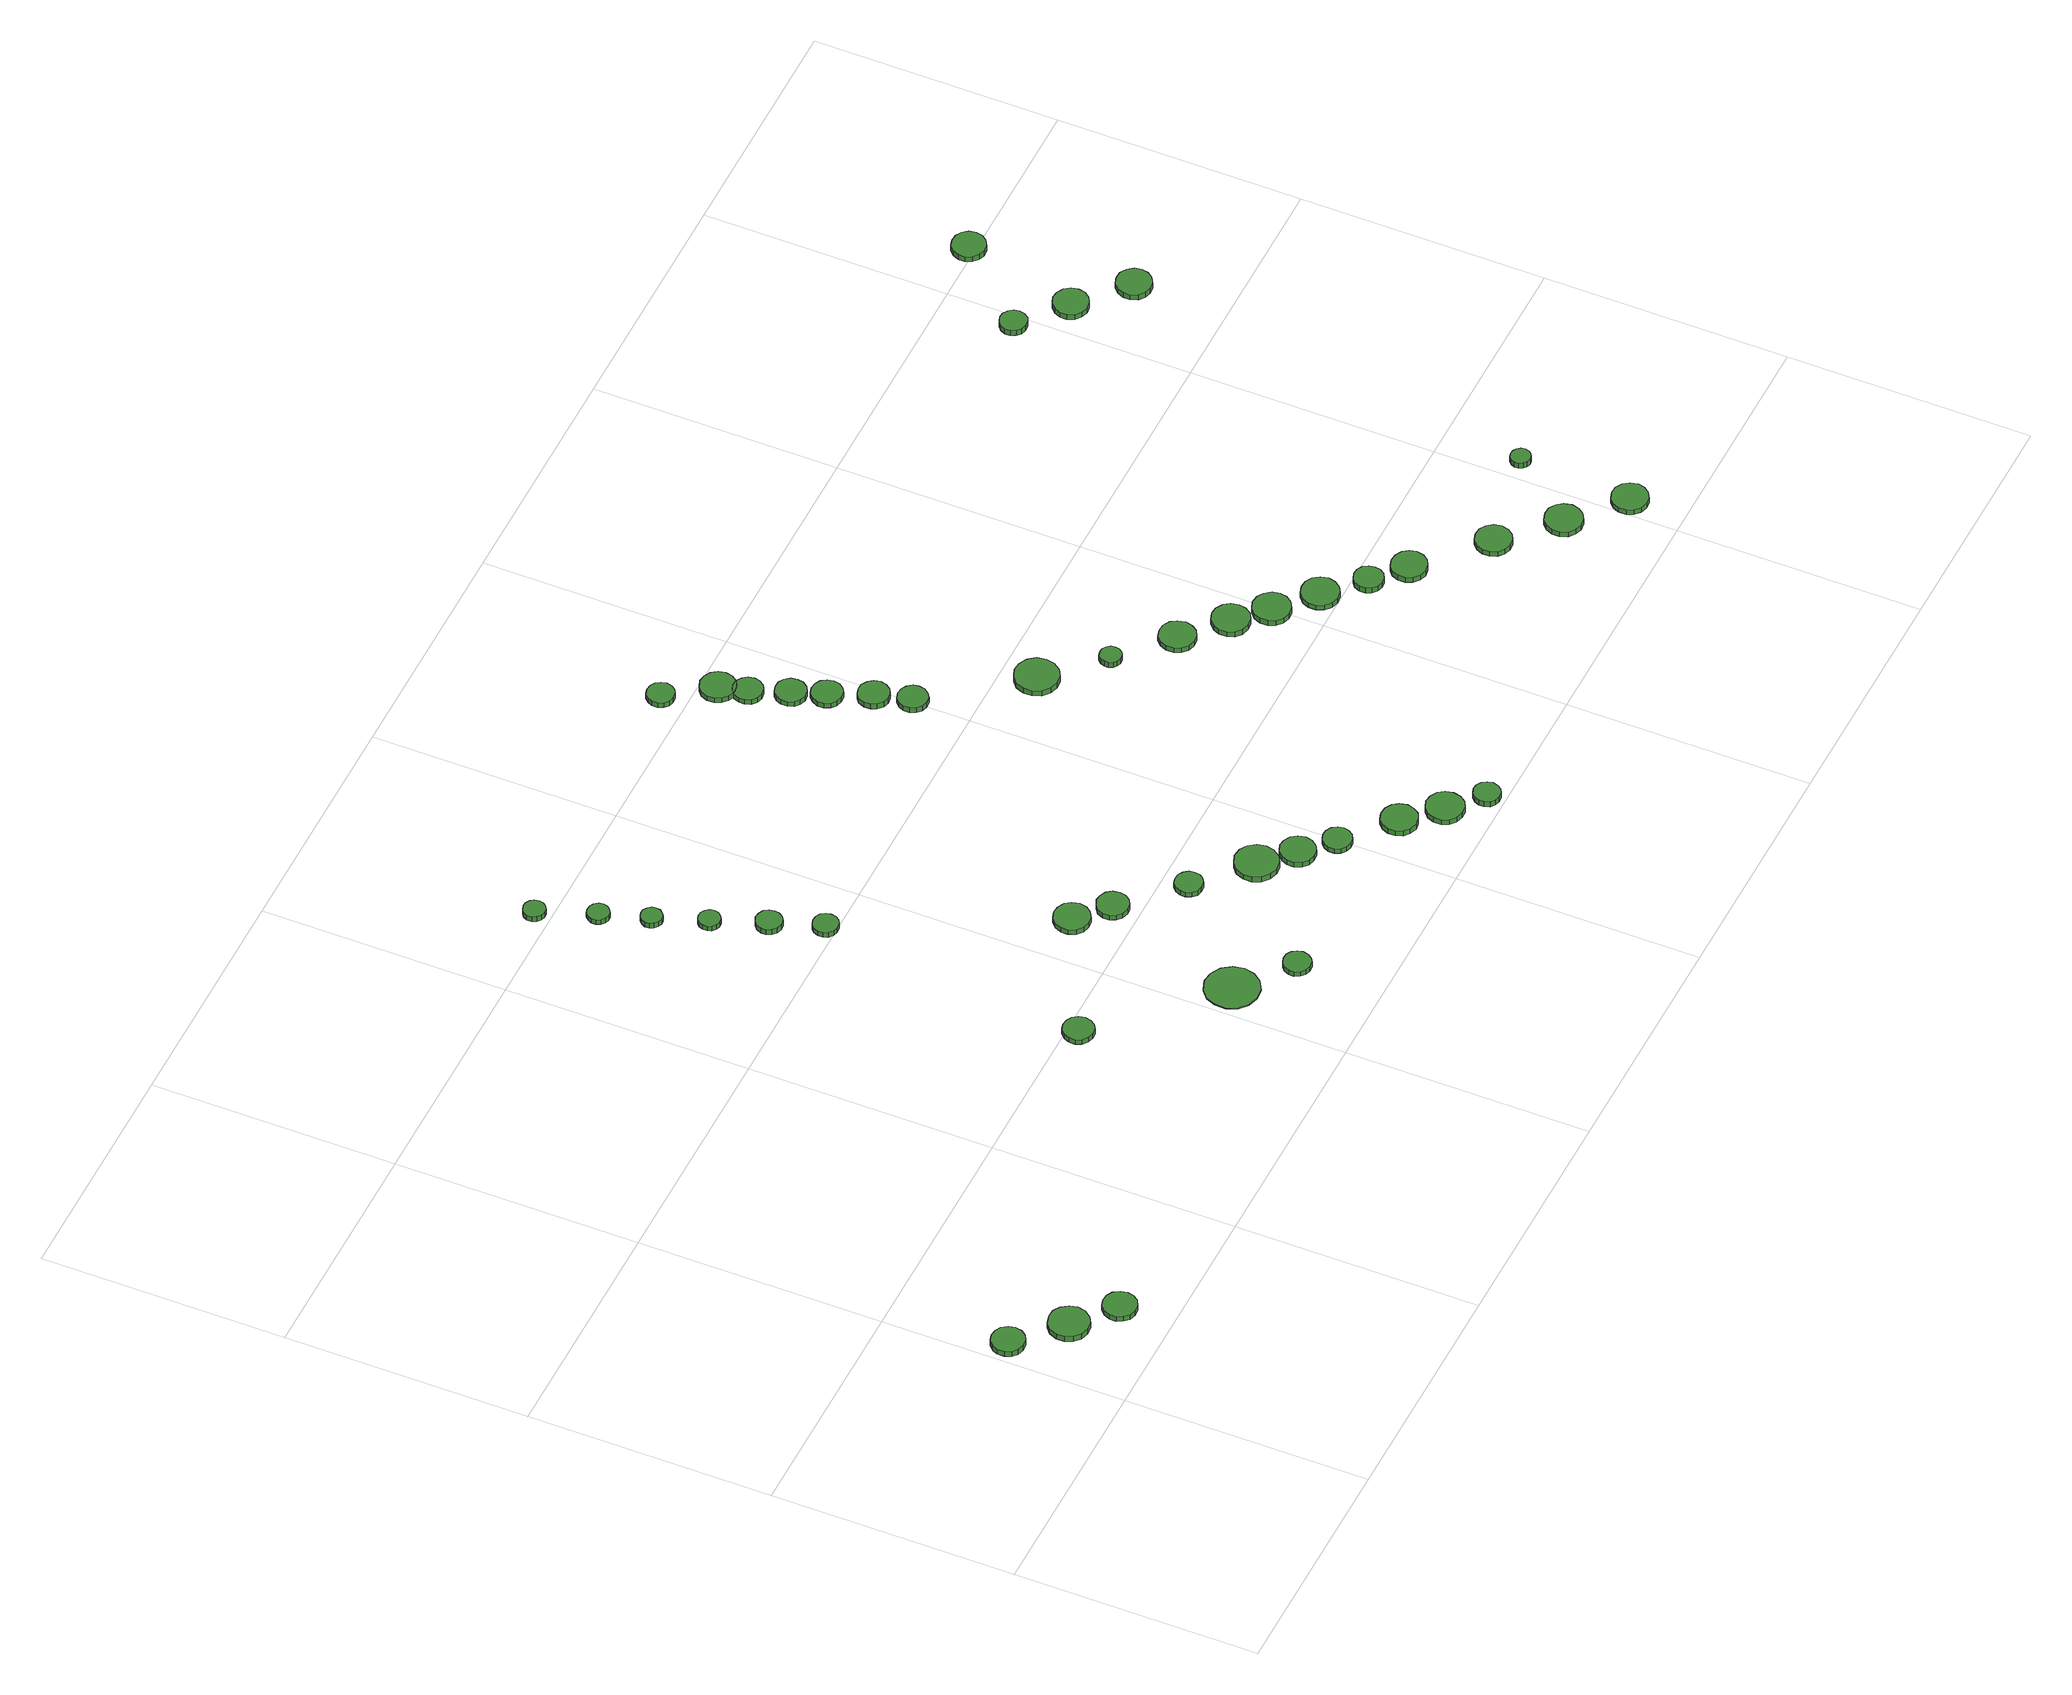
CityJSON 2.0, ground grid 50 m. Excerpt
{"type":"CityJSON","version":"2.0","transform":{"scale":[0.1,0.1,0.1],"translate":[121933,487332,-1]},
"CityObjects":{
"tree1":{"type":"SolitaryVegetationObject","attributes":{"function":"something"},"geometry":[{"type":"MultiSurface","lod":"1","boundaries":[[[0,1,2,3,4,5,6,7,8,9,10,11,12,13,14]],[[15,16,17,18,19,20,21,22,23,24,25,26,27,28,29]],[[0,29,28,1]],[[1,28,27,2]],[[2,27,26,3]],[[3,26,25,4]],[[4,25,24,5]],[[5,24,23,6]],[[6,23,22,7]],[[7,22,21,8]],[[8,21,20,9]],[[9,20,19,10]],[[10,19,18,11]],[[11,18,17,12]],[[12,17,16,13]],[[13,16,15,14]],[[14,15,29,0]]]}]},
"tree2":{"type":"SolitaryVegetationObject","attributes":{"function":"something"},"geometry":[{"type":"MultiSurface","lod":"1","boundaries":[[[30,31,32,33,34,35,36,37,38,39,40,41,42,43,44]],[[45,46,47,48,49,50,51,52,53,54,55,56,57,58,59]],[[30,59,58,31]],[[31,58,57,32]],[[32,57,56,33]],[[33,56,55,34]],[[34,55,54,35]],[[35,54,53,36]],[[36,53,52,37]],[[37,52,51,38]],[[38,51,50,39]],[[39,50,49,40]],[[40,49,48,41]],[[41,48,47,42]],[[42,47,46,43]],[[43,46,45,44]],[[44,45,59,30]]]}]},
"tree3":{"type":"SolitaryVegetationObject","attributes":{"function":"something"},"geometry":[{"type":"MultiSurface","lod":"1","boundaries":[[[60,61,62,63,64,65,66,67,68,69,70,71,72,73,74]],[[75,76,77,78,79,80,81,82,83,84,85,86,87,88,89]],[[60,89,88,61]],[[61,88,87,62]],[[62,87,86,63]],[[63,86,85,64]],[[64,85,84,65]],[[65,84,83,66]],[[66,83,82,67]],[[67,82,81,68]],[[68,81,80,69]],[[69,80,79,70]],[[70,79,78,71]],[[71,78,77,72]],[[72,77,76,73]],[[73,76,75,74]],[[74,75,89,60]]]}]},
"tree4":{"type":"SolitaryVegetationObject","attributes":{"function":"something"},"geometry":[{"type":"MultiSurface","lod":"1","boundaries":[[[90,91,92,93,94,95,96,97,98,99,100,101,102,103,104]],[[105,106,107,108,109,110,111,112,113,114,115,116,117,118,119]],[[90,119,118,91]],[[91,118,117,92]],[[92,117,116,93]],[[93,116,115,94]],[[94,115,114,95]],[[95,114,113,96]],[[96,113,112,97]],[[97,112,111,98]],[[98,111,110,99]],[[99,110,109,100]],[[100,109,108,101]],[[101,108,107,102]],[[102,107,106,103]],[[103,106,105,104]],[[104,105,119,90]]]}]},
"tree5":{"type":"SolitaryVegetationObject","attributes":{"function":"something"},"geometry":[{"type":"MultiSurface","lod":"1","boundaries":[[[120,121,122,123,124,125,126,127,128,129,130,131,132,133,134]],[[135,136,137,138,139,140,141,142,143,144,145,146,147,148,149]],[[120,149,148,121]],[[121,148,147,122]],[[122,147,146,123]],[[123,146,145,124]],[[124,145,144,125]],[[125,144,143,126]],[[126,143,142,127]],[[127,142,141,128]],[[128,141,140,129]],[[129,140,139,130]],[[130,139,138,131]],[[131,138,137,132]],[[132,137,136,133]],[[133,136,135,134]],[[134,135,149,120]]]}]},
"tree6":{"type":"SolitaryVegetationObject","attributes":{"function":"something"},"geometry":[{"type":"MultiSurface","lod":"1","boundaries":[[[150,151,152,153,154,155,156,157,158,159,160,161,162,163,164]],[[165,166,167,168,169,170,171,172,173,174,175,176,177,178,179]],[[150,179,178,151]],[[151,178,177,152]],[[152,177,176,153]],[[153,176,175,154]],[[154,175,174,155]],[[155,174,173,156]],[[156,173,172,157]],[[157,172,171,158]],[[158,171,170,159]],[[159,170,169,160]],[[160,169,168,161]],[[161,168,167,162]],[[162,167,166,163]],[[163,166,165,164]],[[164,165,179,150]]]}]},
"tree7":{"type":"SolitaryVegetationObject","attributes":{"function":"something"},"geometry":[{"type":"MultiSurface","lod":"1","boundaries":[[[180,181,182,183,184,185,186,187,188,189,190,191,192,193,194]],[[195,196,197,198,199,200,201,202,203,204,205,206,207,208,209]],[[180,209,208,181]],[[181,208,207,182]],[[182,207,206,183]],[[183,206,205,184]],[[184,205,204,185]],[[185,204,203,186]],[[186,203,202,187]],[[187,202,201,188]],[[188,201,200,189]],[[189,200,199,190]],[[190,199,198,191]],[[191,198,197,192]],[[192,197,196,193]],[[193,196,195,194]],[[194,195,209,180]]]}]},
"tree8":{"type":"SolitaryVegetationObject","attributes":{"function":"something"},"geometry":[{"type":"MultiSurface","lod":"1","boundaries":[[[210,211,212,213,214,215,216,217,218,219,220,221,222,223,224]],[[225,226,227,228,229,230,231,232,233,234,235,236,237,238,239]],[[210,239,238,211]],[[211,238,237,212]],[[212,237,236,213]],[[213,236,235,214]],[[214,235,234,215]],[[215,234,233,216]],[[216,233,232,217]],[[217,232,231,218]],[[218,231,230,219]],[[219,230,229,220]],[[220,229,228,221]],[[221,228,227,222]],[[222,227,226,223]],[[223,226,225,224]],[[224,225,239,210]]]}]},
"tree9":{"type":"SolitaryVegetationObject","attributes":{"function":"something"},"geometry":[{"type":"MultiSurface","lod":"1","boundaries":[[[240,241,242,243,244,245,246,247,248,249,250,251,252,253,254]],[[255,256,257,258,259,260,261,262,263,264,265,266,267,268,269]],[[240,269,268,241]],[[241,268,267,242]],[[242,267,266,243]],[[243,266,265,244]],[[244,265,264,245]],[[245,264,263,246]],[[246,263,262,247]],[[247,262,261,248]],[[248,261,260,249]],[[249,260,259,250]],[[250,259,258,251]],[[251,258,257,252]],[[252,257,256,253]],[[253,256,255,254]],[[254,255,269,240]]]}]},
"tree10":{"type":"SolitaryVegetationObject","attributes":{"function":"something"},"geometry":[{"type":"MultiSurface","lod":"1","boundaries":[[[270,271,272,273,274,275,276,277,278,279,280,281,282,283,284]],[[285,286,287,288,289,290,291,292,293,294,295,296,297,298,299]],[[270,299,298,271]],[[271,298,297,272]],[[272,297,296,273]],[[273,296,295,274]],[[274,295,294,275]],[[275,294,293,276]],[[276,293,292,277]],[[277,292,291,278]],[[278,291,290,279]],[[279,290,289,280]],[[280,289,288,281]],[[281,288,287,282]],[[282,287,286,283]],[[283,286,285,284]],[[284,285,299,270]]]}]},
"tree11":{"type":"SolitaryVegetationObject","attributes":{"function":"something"},"geometry":[{"type":"MultiSurface","lod":"1","boundaries":[[[300,301,302,303,304,305,306,307,308,309,310,311,312,313,314]],[[315,316,317,318,319,320,321,322,323,324,325,326,327,328,329]],[[300,329,328,301]],[[301,328,327,302]],[[302,327,326,303]],[[303,326,325,304]],[[304,325,324,305]],[[305,324,323,306]],[[306,323,322,307]],[[307,322,321,308]],[[308,321,320,309]],[[309,320,319,310]],[[310,319,318,311]],[[311,318,317,312]],[[312,317,316,313]],[[313,316,315,314]],[[314,315,329,300]]]}]},
"tree12":{"type":"SolitaryVegetationObject","attributes":{"function":"something"},"geometry":[{"type":"MultiSurface","lod":"1","boundaries":[[[330,331,332,333,334,335,336,337,338,339,340,341,342,343,344]],[[345,346,347,348,349,350,351,352,353,354,355,356,357,358,359]],[[330,359,358,331]],[[331,358,357,332]],[[332,357,356,333]],[[333,356,355,334]],[[334,355,354,335]],[[335,354,353,336]],[[336,353,352,337]],[[337,352,351,338]],[[338,351,350,339]],[[339,350,349,340]],[[340,349,348,341]],[[341,348,347,342]],[[342,347,346,343]],[[343,346,345,344]],[[344,345,359,330]]]}]},
"tree13":{"type":"SolitaryVegetationObject","attributes":{"function":"something"},"geometry":[{"type":"MultiSurface","lod":"1","boundaries":[[[360,361,362,363,364,365,366,367,368,369,370,371,372,373,374]],[[375,376,377,378,379,380,381,382,383,384,385,386,387,388,389]],[[360,389,388,361]],[[361,388,387,362]],[[362,387,386,363]],[[363,386,385,364]],[[364,385,384,365]],[[365,384,383,366]],[[366,383,382,367]],[[367,382,381,368]],[[368,381,380,369]],[[369,380,379,370]],[[370,379,378,371]],[[371,378,377,372]],[[372,377,376,373]],[[373,376,375,374]],[[374,375,389,360]]]}]},
"tree14":{"type":"SolitaryVegetationObject","attributes":{"function":"something"},"geometry":[{"type":"MultiSurface","lod":"1","boundaries":[[[390,391,392,393,394,395,396,397,398,399,400,401,402,403,404]],[[405,406,407,408,409,410,411,412,413,414,415,416,417,418,419]],[[390,419,418,391]],[[391,418,417,392]],[[392,417,416,393]],[[393,416,415,394]],[[394,415,414,395]],[[395,414,413,396]],[[396,413,412,397]],[[397,412,411,398]],[[398,411,410,399]],[[399,410,409,400]],[[400,409,408,401]],[[401,408,407,402]],[[402,407,406,403]],[[403,406,405,404]],[[404,405,419,390]]]}]},
"tree15":{"type":"SolitaryVegetationObject","attributes":{"function":"something"},"geometry":[{"type":"MultiSurface","lod":"1","boundaries":[[[420,421,422,423,424,425,426,427,428,429,430,431,432,433,434]],[[435,436,437,438,439,440,441,442,443,444,445,446,447,448,449]],[[420,449,448,421]],[[421,448,447,422]],[[422,447,446,423]],[[423,446,445,424]],[[424,445,444,425]],[[425,444,443,426]],[[426,443,442,427]],[[427,442,441,428]],[[428,441,440,429]],[[429,440,439,430]],[[430,439,438,431]],[[431,438,437,432]],[[432,437,436,433]],[[433,436,435,434]],[[434,435,449,420]]]}]},
"tree16":{"type":"SolitaryVegetationObject","attributes":{"function":"something"},"geometry":[{"type":"MultiSurface","lod":"1","boundaries":[[[450,451,452,453,454,455,456,457,458,459,460,461,462,463,464]],[[465,466,467,468,469,470,471,472,473,474,475,476,477,478,479]],[[450,479,478,451]],[[451,478,477,452]],[[452,477,476,453]],[[453,476,475,454]],[[454,475,474,455]],[[455,474,473,456]],[[456,473,472,457]],[[457,472,471,458]],[[458,471,470,459]],[[459,470,469,460]],[[460,469,468,461]],[[461,468,467,462]],[[462,467,466,463]],[[463,466,465,464]],[[464,465,479,450]]]}]},
"tree17":{"type":"SolitaryVegetationObject","attributes":{"function":"something"},"geometry":[{"type":"MultiSurface","lod":"1","boundaries":[[[480,481,482,483,484,485,486,487,488,489,490,491,492,493,494]],[[495,496,497,498,499,500,501,502,503,504,505,506,507,508,509]],[[480,509,508,481]],[[481,508,507,482]],[[482,507,506,483]],[[483,506,505,484]],[[484,505,504,485]],[[485,504,503,486]],[[486,503,502,487]],[[487,502,501,488]],[[488,501,500,489]],[[489,500,499,490]],[[490,499,498,491]],[[491,498,497,492]],[[492,497,496,493]],[[493,496,495,494]],[[494,495,509,480]]]}]},
"tree18":{"type":"SolitaryVegetationObject","attributes":{"function":"something"},"geometry":[{"type":"MultiSurface","lod":"1","boundaries":[[[510,511,512,513,514,515,516,517,518,519,520,521,522,523,524]],[[525,526,527,528,529,530,531,532,533,534,535,536,537,538,539]],[[510,539,538,511]],[[511,538,537,512]],[[512,537,536,513]],[[513,536,535,514]],[[514,535,534,515]],[[515,534,533,516]],[[516,533,532,517]],[[517,532,531,518]],[[518,531,530,519]],[[519,530,529,520]],[[520,529,528,521]],[[521,528,527,522]],[[522,527,526,523]],[[523,526,525,524]],[[524,525,539,510]]]}]},
"tree19":{"type":"SolitaryVegetationObject","attributes":{"function":"something"},"geometry":[{"type":"MultiSurface","lod":"1","boundaries":[[[540,541,542,543,544,545,546,547,548,549,550,551,552,553,554]],[[555,556,557,558,559,560,561,562,563,564,565,566,567,568,569]],[[540,569,568,541]],[[541,568,567,542]],[[542,567,566,543]],[[543,566,565,544]],[[544,565,564,545]],[[545,564,563,546]],[[546,563,562,547]],[[547,562,561,548]],[[548,561,560,549]],[[549,560,559,550]],[[550,559,558,551]],[[551,558,557,552]],[[552,557,556,553]],[[553,556,555,554]],[[554,555,569,540]]]}]},
"tree20":{"type":"SolitaryVegetationObject","attributes":{"function":"something"},"geometry":[{"type":"MultiSurface","lod":"1","boundaries":[[[570,571,572,573,574,575,576,577,578,579,580,581,582,583,584]],[[585,586,587,588,589,590,591,592,593,594,595,596,597,598,599]],[[570,599,598,571]],[[571,598,597,572]],[[572,597,596,573]],[[573,596,595,574]],[[574,595,594,575]],[[575,594,593,576]],[[576,593,592,577]],[[577,592,591,578]],[[578,591,590,579]],[[579,590,589,580]],[[580,589,588,581]],[[581,588,587,582]],[[582,587,586,583]],[[583,586,585,584]],[[584,585,599,570]]]}]},
"tree21":{"type":"SolitaryVegetationObject","attributes":{"function":"something"},"geometry":[{"type":"MultiSurface","lod":"1","boundaries":[[[600,601,602,603,604,605,606,607,608,609,610,611,612,613,614]],[[615,616,617,618,619,620,621,622,623,624,625,626,627,628,629]],[[600,629,628,601]],[[601,628,627,602]],[[602,627,626,603]],[[603,626,625,604]],[[604,625,624,605]],[[605,624,623,606]],[[606,623,622,607]],[[607,622,621,608]],[[608,621,620,609]],[[609,620,619,610]],[[610,619,618,611]],[[611,618,617,612]],[[612,617,616,613]],[[613,616,615,614]],[[614,615,629,600]]]}]},
"tree22":{"type":"SolitaryVegetationObject","attributes":{"function":"something"},"geometry":[{"type":"MultiSurface","lod":"1","boundaries":[[[630,631,632,633,634,635,636,637,638,639,640,641,642,643,644]],[[645,646,647,648,649,650,651,652,653,654,655,656,657,658,659]],[[630,659,658,631]],[[631,658,657,632]],[[632,657,656,633]],[[633,656,655,634]],[[634,655,654,635]],[[635,654,653,636]],[[636,653,652,637]],[[637,652,651,638]],[[638,651,650,639]],[[639,650,649,640]],[[640,649,648,641]],[[641,648,647,642]],[[642,647,646,643]],[[643,646,645,644]],[[644,645,659,630]]]}]},
"tree23":{"type":"SolitaryVegetationObject","attributes":{"function":"something"},"geometry":[{"type":"MultiSurface","lod":"1","boundaries":[[[660,661,662,663,664,665,666,667,668,669,670,671,672,673,674]],[[675,676,677,678,679,680,681,682,683,684,685,686,687,688,689]],[[660,689,688,661]],[[661,688,687,662]],[[662,687,686,663]],[[663,686,685,664]],[[664,685,684,665]],[[665,684,683,666]],[[666,683,682,667]],[[667,682,681,668]],[[668,681,680,669]],[[669,680,679,670]],[[670,679,678,671]],[[671,678,677,672]],[[672,677,676,673]],[[673,676,675,674]],[[674,675,689,660]]]}]},
"tree24":{"type":"SolitaryVegetationObject","attributes":{"function":"something"},"geometry":[{"type":"MultiSurface","lod":"1","boundaries":[[[690,691,692,693,694,695,696,697,698,699,700,701,702,703,704]],[[705,706,707,708,709,710,711,712,713,714,715,716,717,718,719]],[[690,719,718,691]],[[691,718,717,692]],[[692,717,716,693]],[[693,716,715,694]],[[694,715,714,695]],[[695,714,713,696]],[[696,713,712,697]],[[697,712,711,698]],[[698,711,710,699]],[[699,710,709,700]],[[700,709,708,701]],[[701,708,707,702]],[[702,707,706,703]],[[703,706,705,704]],[[704,705,719,690]]]}]},
"tree25":{"type":"SolitaryVegetationObject","attributes":{"function":"something"},"geometry":[{"type":"MultiSurface","lod":"1","boundaries":[[[720,721,722,723,724,725,726,727,728,729,730,731,732,733,734]],[[735,736,737,738,739,740,741,742,743,744,745,746,747,748,749]],[[720,749,748,721]],[[721,748,747,722]],[[722,747,746,723]],[[723,746,745,724]],[[724,745,744,725]],[[725,744,743,726]],[[726,743,742,727]],[[727,742,741,728]],[[728,741,740,729]],[[729,740,739,730]],[[730,739,738,731]],[[731,738,737,732]],[[732,737,736,733]],[[733,736,735,734]],[[734,735,749,720]]]}]},
"tree26":{"type":"SolitaryVegetationObject","attributes":{"function":"something"},"geometry":[{"type":"MultiSurface","lod":"1","boundaries":[[[750,751,752,753,754,755,756,757,758,759,760,761,762,763,764]],[[765,766,767,768,769,770,771,772,773,774,775,776,777,778,779]],[[750,779,778,751]],[[751,778,777,752]],[[752,777,776,753]],[[753,776,775,754]],[[754,775,774,755]],[[755,774,773,756]],[[756,773,772,757]],[[757,772,771,758]],[[758,771,770,759]],[[759,770,769,760]],[[760,769,768,761]],[[761,768,767,762]],[[762,767,766,763]],[[763,766,765,764]],[[764,765,779,750]]]}]},
"tree27":{"type":"SolitaryVegetationObject","attributes":{"function":"something"},"geometry":[{"type":"MultiSurface","lod":"1","boundaries":[[[780,781,782,783,784,785,786,787,788,789,790,791,792,793,794]],[[795,796,797,798,799,800,801,802,803,804,805,806,807,808,809]],[[780,809,808,781]],[[781,808,807,782]],[[782,807,806,783]],[[783,806,805,784]],[[784,805,804,785]],[[785,804,803,786]],[[786,803,802,787]],[[787,802,801,788]],[[788,801,800,789]],[[789,800,799,790]],[[790,799,798,791]],[[791,798,797,792]],[[792,797,796,793]],[[793,796,795,794]],[[794,795,809,780]]]}]},
"tree28":{"type":"SolitaryVegetationObject","attributes":{"function":"something"},"geometry":[{"type":"MultiSurface","lod":"1","boundaries":[[[810,811,812,813,814,815,816,817,818,819,820,821,822,823,824]],[[825,826,827,828,829,830,831,832,833,834,835,836,837,838,839]],[[810,839,838,811]],[[811,838,837,812]],[[812,837,836,813]],[[813,836,835,814]],[[814,835,834,815]],[[815,834,833,816]],[[816,833,832,817]],[[817,832,831,818]],[[818,831,830,819]],[[819,830,829,820]],[[820,829,828,821]],[[821,828,827,822]],[[822,827,826,823]],[[823,826,825,824]],[[824,825,839,810]]]}]},
"tree29":{"type":"SolitaryVegetationObject","attributes":{"function":"something"},"geometry":[{"type":"MultiSurface","lod":"1","boundaries":[[[840,841,842,843,844,845,846,847,848,849,850,851,852,853,854]],[[855,856,857,858,859,860,861,862,863,864,865,866,867,868,869]],[[840,869,868,841]],[[841,868,867,842]],[[842,867,866,843]],[[843,866,865,844]],[[844,865,864,845]],[[845,864,863,846]],[[846,863,862,847]],[[847,862,861,848]],[[848,861,860,849]],[[849,860,859,850]],[[850,859,858,851]],[[851,858,857,852]],[[852,857,856,853]],[[853,856,855,854]],[[854,855,869,840]]]}]},
"tree30":{"type":"SolitaryVegetationObject","attributes":{"function":"something"},"geometry":[{"type":"MultiSurface","lod":"1","boundaries":[[[870,871,872,873,874,875,876,877,878,879,880,881,882,883,884]],[[885,886,887,888,889,890,891,892,893,894,895,896,897,898,899]],[[870,899,898,871]],[[871,898,897,872]],[[872,897,896,873]],[[873,896,895,874]],[[874,895,894,875]],[[875,894,893,876]],[[876,893,892,877]],[[877,892,891,878]],[[878,891,890,879]],[[879,890,889,880]],[[880,889,888,881]],[[881,888,887,882]],[[882,887,886,883]],[[883,886,885,884]],[[884,885,899,870]]]}]},
"tree31":{"type":"SolitaryVegetationObject","attributes":{"function":"something"},"geometry":[{"type":"MultiSurface","lod":"1","boundaries":[[[900,901,902,903,904,905,906,907,908,909,910,911,912,913,914]],[[915,916,917,918,919,920,921,922,923,924,925,926,927,928,929]],[[900,929,928,901]],[[901,928,927,902]],[[902,927,926,903]],[[903,926,925,904]],[[904,925,924,905]],[[905,924,923,906]],[[906,923,922,907]],[[907,922,921,908]],[[908,921,920,909]],[[909,920,919,910]],[[910,919,918,911]],[[911,918,917,912]],[[912,917,916,913]],[[913,916,915,914]],[[914,915,929,900]]]}]},
"tree32":{"type":"SolitaryVegetationObject","attributes":{"function":"something"},"geometry":[{"type":"MultiSurface","lod":"1","boundaries":[[[930,931,932,933,934,935,936,937,938,939,940,941,942,943,944]],[[945,946,947,948,949,950,951,952,953,954,955,956,957,958,959]],[[930,959,958,931]],[[931,958,957,932]],[[932,957,956,933]],[[933,956,955,934]],[[934,955,954,935]],[[935,954,953,936]],[[936,953,952,937]],[[937,952,951,938]],[[938,951,950,939]],[[939,950,949,940]],[[940,949,948,941]],[[941,948,947,942]],[[942,947,946,943]],[[943,946,945,944]],[[944,945,959,930]]]}]},
"tree33":{"type":"SolitaryVegetationObject","attributes":{"function":"something"},"geometry":[{"type":"MultiSurface","lod":"1","boundaries":[[[960,961,962,963,964,965,966,967,968,969,970,971,972,973,974]],[[975,976,977,978,979,980,981,982,983,984,985,986,987,988,989]],[[960,989,988,961]],[[961,988,987,962]],[[962,987,986,963]],[[963,986,985,964]],[[964,985,984,965]],[[965,984,983,966]],[[966,983,982,967]],[[967,982,981,968]],[[968,981,980,969]],[[969,980,979,970]],[[970,979,978,971]],[[971,978,977,972]],[[972,977,976,973]],[[973,976,975,974]],[[974,975,989,960]]]}]},
"tree34":{"type":"SolitaryVegetationObject","attributes":{"function":"something"},"geometry":[{"type":"MultiSurface","lod":"1","boundaries":[[[990,991,992,993,994,995,996,997,998,999,1000,1001,1002,1003,1004]],[[1005,1006,1007,1008,1009,1010,1011,1012,1013,1014,1015,1016,1017,1018,1019]],[[990,1019,1018,991]],[[991,1018,1017,992]],[[992,1017,1016,993]],[[993,1016,1015,994]],[[994,1015,1014,995]],[[995,1014,1013,996]],[[996,1013,1012,997]],[[997,1012,1011,998]],[[998,1011,1010,999]],[[999,1010,1009,1000]],[[1000,1009,1008,1001]],[[1001,1008,1007,1002]],[[1002,1007,1006,1003]],[[1003,1006,1005,1004]],[[1004,1005,1019,990]]]}]},
"tree35":{"type":"SolitaryVegetationObject","attributes":{"function":"something"},"geometry":[{"type":"MultiSurface","lod":"1","boundaries":[[[1020,1021,1022,1023,1024,1025,1026,1027,1028,1029,1030,1031,1032,1033,1034]],[[1035,1036,1037,1038,1039,1040,1041,1042,1043,1044,1045,1046,1047,1048,1049]],[[1020,1049,1048,1021]],[[1021,1048,1047,1022]],[[1022,1047,1046,1023]],[[1023,1046,1045,1024]],[[1024,1045,1044,1025]],[[1025,1044,1043,1026]],[[1026,1043,1042,1027]],[[1027,1042,1041,1028]],[[1028,1041,1040,1029]],[[1029,1040,1039,1030]],[[1030,1039,1038,1031]],[[1031,1038,1037,1032]],[[1032,1037,1036,1033]],[[1033,1036,1035,1034]],[[1034,1035,1049,1020]]]}]},
"tree36":{"type":"SolitaryVegetationObject","attributes":{"function":"something"},"geometry":[{"type":"MultiSurface","lod":"1","boundaries":[[[1050,1051,1052,1053,1054,1055,1056,1057,1058,1059,1060,1061,1062,1063,1064]],[[1065,1066,1067,1068,1069,1070,1071,1072,1073,1074,1075,1076,1077,1078,1079]],[[1050,1079,1078,1051]],[[1051,1078,1077,1052]],[[1052,1077,1076,1053]],[[1053,1076,1075,1054]],[[1054,1075,1074,1055]],[[1055,1074,1073,1056]],[[1056,1073,1072,1057]],[[1057,1072,1071,1058]],[[1058,1071,1070,1059]],[[1059,1070,1069,1060]],[[1060,1069,1068,1061]],[[1061,1068,1067,1062]],[[1062,1067,1066,1063]],[[1063,1066,1065,1064]],[[1064,1065,1079,1050]]]}]},
"tree37":{"type":"SolitaryVegetationObject","attributes":{"function":"something"},"geometry":[{"type":"MultiSurface","lod":"1","boundaries":[[[1080,1081,1082,1083,1084,1085,1086,1087,1088,1089,1090,1091,1092,1093,1094]],[[1095,1096,1097,1098,1099,1100,1101,1102,1103,1104,1105,1106,1107,1108,1109]],[[1080,1109,1108,1081]],[[1081,1108,1107,1082]],[[1082,1107,1106,1083]],[[1083,1106,1105,1084]],[[1084,1105,1104,1085]],[[1085,1104,1103,1086]],[[1086,1103,1102,1087]],[[1087,1102,1101,1088]],[[1088,1101,1100,1089]],[[1089,1100,1099,1090]],[[1090,1099,1098,1091]],[[1091,1098,1097,1092]],[[1092,1097,1096,1093]],[[1093,1096,1095,1094]],[[1094,1095,1109,1080]]]}]},
"tree38":{"type":"SolitaryVegetationObject","attributes":{"function":"something"},"geometry":[{"type":"MultiSurface","lod":"1","boundaries":[[[1110,1111,1112,1113,1114,1115,1116,1117,1118,1119,1120,1121,1122,1123,1124]],[[1125,1126,1127,1128,1129,1130,1131,1132,1133,1134,1135,1136,1137,1138,1139]],[[1110,1139,1138,1111]],[[1111,1138,1137,1112]],[[1112,1137,1136,1113]],[[1113,1136,1135,1114]],[[1114,1135,1134,1115]],[[1115,1134,1133,1116]],[[1116,1133,1132,1117]],[[1117,1132,1131,1118]],[[1118,1131,1130,1119]],[[1119,1130,1129,1120]],[[1120,1129,1128,1121]],[[1121,1128,1127,1122]],[[1122,1127,1126,1123]],[[1123,1126,1125,1124]],[[1124,1125,1139,1110]]]}]},
"tree39":{"type":"SolitaryVegetationObject","attributes":{"function":"something"},"geometry":[{"type":"MultiSurface","lod":"1","boundaries":[[[1140,1141,1142,1143,1144,1145,1146,1147,1148,1149,1150,1151,1152,1153,1154]],[[1155,1156,1157,1158,1159,1160,1161,1162,1163,1164,1165,1166,1167,1168,1169]],[[1140,1169,1168,1141]],[[1141,1168,1167,1142]],[[1142,1167,1166,1143]],[[1143,1166,1165,1144]],[[1144,1165,1164,1145]],[[1145,1164,1163,1146]],[[1146,1163,1162,1147]],[[1147,1162,1161,1148]],[[1148,1161,1160,1149]],[[1149,1160,1159,1150]],[[1150,1159,1158,1151]],[[1151,1158,1157,1152]],[[1152,1157,1156,1153]],[[1153,1156,1155,1154]],[[1154,1155,1169,1140]]]}]},
"tree40":{"type":"SolitaryVegetationObject","attributes":{"function":"something"},"geometry":[{"type":"MultiSurface","lod":"1","boundaries":[[[1170,1171,1172,1173,1174,1175,1176,1177,1178,1179,1180,1181,1182,1183,1184]],[[1185,1186,1187,1188,1189,1190,1191,1192,1193,1194,1195,1196,1197,1198,1199]],[[1170,1199,1198,1171]],[[1171,1198,1197,1172]],[[1172,1197,1196,1173]],[[1173,1196,1195,1174]],[[1174,1195,1194,1175]],[[1175,1194,1193,1176]],[[1176,1193,1192,1177]],[[1177,1192,1191,1178]],[[1178,1191,1190,1179]],[[1179,1190,1189,1180]],[[1180,1189,1188,1181]],[[1181,1188,1187,1182]],[[1182,1187,1186,1183]],[[1183,1186,1185,1184]],[[1184,1185,1199,1170]]]}]},
"tree41":{"type":"SolitaryVegetationObject","attributes":{"function":"something"},"geometry":[{"type":"MultiSurface","lod":"1","boundaries":[[[1200,1201,1202,1203,1204,1205,1206,1207,1208,1209,1210,1211,1212,1213,1214]],[[1215,1216,1217,1218,1219,1220,1221,1222,1223,1224,1225,1226,1227,1228,1229]],[[1200,1229,1228,1201]],[[1201,1228,1227,1202]],[[1202,1227,1226,1203]],[[1203,1226,1225,1204]],[[1204,1225,1224,1205]],[[1205,1224,1223,1206]],[[1206,1223,1222,1207]],[[1207,1222,1221,1208]],[[1208,1221,1220,1209]],[[1209,1220,1219,1210]],[[1210,1219,1218,1211]],[[1211,1218,1217,1212]],[[1212,1217,1216,1213]],[[1213,1216,1215,1214]],[[1214,1215,1229,1200]]]}]},
"tree42":{"type":"SolitaryVegetationObject","attributes":{"function":"something"},"geometry":[{"type":"MultiSurface","lod":"1","boundaries":[[[1230,1231,1232,1233,1234,1235,1236,1237,1238,1239,1240,1241,1242,1243,1244]],[[1245,1246,1247,1248,1249,1250,1251,1252,1253,1254,1255,1256,1257,1258,1259]],[[1230,1259,1258,1231]],[[1231,1258,1257,1232]],[[1232,1257,1256,1233]],[[1233,1256,1255,1234]],[[1234,1255,1254,1235]],[[1235,1254,1253,1236]],[[1236,1253,1252,1237]],[[1237,1252,1251,1238]],[[1238,1251,1250,1239]],[[1239,1250,1249,1240]],[[1240,1249,1248,1241]],[[1241,1248,1247,1242]],[[1242,1247,1246,1243]],[[1243,1246,1245,1244]],[[1244,1245,1259,1230]]]}]},
"tree43":{"type":"SolitaryVegetationObject","attributes":{"function":"something"},"geometry":[{"type":"MultiSurface","lod":"1","boundaries":[[[1260,1261,1262,1263,1264,1265,1266,1267,1268,1269,1270,1271,1272,1273,1274]],[[1275,1276,1277,1278,1279,1280,1281,1282,1283,1284,1285,1286,1287,1288,1289]],[[1260,1289,1288,1261]],[[1261,1288,1287,1262]],[[1262,1287,1286,1263]],[[1263,1286,1285,1264]],[[1264,1285,1284,1265]],[[1265,1284,1283,1266]],[[1266,1283,1282,1267]],[[1267,1282,1281,1268]],[[1268,1281,1280,1269]],[[1269,1280,1279,1270]],[[1270,1279,1278,1271]],[[1271,1278,1277,1272]],[[1272,1277,1276,1273]],[[1273,1276,1275,1274]],[[1274,1275,1289,1260]]]}]},
"tree44":{"type":"SolitaryVegetationObject","attributes":{"function":"something"},"geometry":[{"type":"MultiSurface","lod":"1","boundaries":[[[1290,1291,1292,1293,1294,1295,1296,1297,1298,1299,1300,1301,1302,1303,1304]],[[1305,1306,1307,1308,1309,1310,1311,1312,1313,1314,1315,1316,1317,1318,1319]],[[1290,1319,1318,1291]],[[1291,1318,1317,1292]],[[1292,1317,1316,1293]],[[1293,1316,1315,1294]],[[1294,1315,1314,1295]],[[1295,1314,1313,1296]],[[1296,1313,1312,1297]],[[1297,1312,1311,1298]],[[1298,1311,1310,1299]],[[1299,1310,1309,1300]],[[1300,1309,1308,1301]],[[1301,1308,1307,1302]],[[1302,1307,1306,1303]],[[1303,1306,1305,1304]],[[1304,1305,1319,1290]]]}]}
},
"vertices":[
[75,259,27],[72,272,27],[64,284,27],[52,290,27],[38,292,27],[25,288,27],[14,278,27],[9,266,27],[9,252,27],[14,239,27],[25,230,27],[38,226,27],[52,227,27],[64,234,27],[72,245,27],[72,245,14],[64,234,14],[52,227,14],[38,226,14],[25,230,14],[14,239,14],[9,252,14],[9,266,14],[14,278,14],[25,288,14],[38,292,14],[52,290,14],[64,284,14],[72,272,14],[75,259,14],
[171,174,28],[167,190,28],[157,204,28],[143,213,28],[126,214,28],[110,209,28],[97,198,28],[90,182,28],[90,165,28],[97,150,28],[110,138,28],[126,133,28],[143,135,28],[157,143,28],[167,157,28],[167,157,15],[157,143,15],[143,135,15],[126,133,15],[110,138,15],[97,150,15],[90,165,15],[90,182,15],[97,198,15],[110,209,15],[126,214,15],[143,213,15],[157,204,15],[167,190,15],[171,174,15],
[246,106,26],[243,120,26],[235,132,26],[222,139,26],[208,140,26],[195,136,26],[185,126,26],[179,113,26],[179,99,26],[185,87,26],[195,77,26],[208,73,26],[222,74,26],[235,81,26],[243,93,26],[243,93,14],[235,81,14],[222,74,14],[208,73,14],[195,77,14],[185,87,14],[179,99,14],[179,113,14],[185,126,14],[195,136,14],[208,140,14],[222,139,14],[235,132,14],[243,120,14],[246,106,14],
[865,474,30],[862,487,30],[855,497,30],[844,503,30],[831,505,30],[819,501,30],[809,492,30],[804,480,30],[804,467,30],[809,456,30],[819,447,30],[831,443,30],[844,444,30],[855,451,30],[862,461,30],[862,461,18],[855,451,18],[844,444,18],[831,443,18],[819,447,18],[809,456,18],[804,467,18],[804,480,18],[809,492,18],[819,501,18],[831,505,18],[844,503,18],[855,497,18],[862,487,18],[865,474,18],
[1121,263,12],[1116,285,12],[1103,304,12],[1083,315,12],[1061,318,12],[1039,310,12],[1022,295,12],[1013,275,12],[1013,252,12],[1022,231,12],[1039,216,12],[1061,209,12],[1083,211,12],[1103,223,12],[1116,241,12],[1116,241,9],[1103,223,9],[1083,211,9],[1061,209,9],[1039,216,9],[1022,231,9],[1013,252,9],[1013,275,9],[1022,295,9],[1039,310,9],[1061,318,9],[1083,315,9],[1103,304,9],[1116,285,9],[1121,263,9],
[725,1533,25],[723,1542,25],[718,1549,25],[710,1554,25],[701,1555,25],[692,1552,25],[685,1546,25],[681,1538,25],[681,1528,25],[685,1520,25],[692,1514,25],[701,1511,25],[710,1512,25],[718,1517,25],[723,1524,25],[723,1524,12],[718,1517,12],[710,1512,12],[701,1511,12],[692,1514,12],[685,1520,12],[681,1528,12],[681,1538,12],[685,1546,12],[692,1552,12],[701,1555,12],[710,1554,12],[718,1549,12],[723,1542,12],[725,1533,12],
[769,1421,23],[767,1430,23],[761,1438,23],[753,1442,23],[744,1443,23],[735,1441,23],[729,1434,23],[725,1426,23],[725,1417,23],[729,1408,23],[735,1402,23],[744,1399,23],[753,1400,23],[761,1405,23],[767,1412,23],[767,1412,11],[761,1405,11],[753,1400,11],[744,1399,11],[735,1402,11],[729,1408,11],[725,1417,11],[725,1426,11],[729,1434,11],[735,1441,11],[744,1443,11],[753,1442,11],[761,1438,11],[767,1430,11],[769,1421,11],
[800,1327,23],[799,1335,23],[793,1342,23],[786,1347,23],[777,1348,23],[769,1345,23],[762,1339,23],[758,1331,23],[758,1322,23],[762,1314,23],[769,1308,23],[777,1305,23],[786,1306,23],[793,1311,23],[799,1318,23],[799,1318,10],[793,1311,10],[786,1306,10],[777,1305,10],[769,1308,10],[762,1314,10],[758,1322,10],[758,1331,10],[762,1339,10],[769,1345,10],[777,1348,10],[786,1347,10],[793,1342,10],[799,1335,10],[800,1327,10],
[839,1225,23],[838,1234,23],[832,1241,23],[824,1246,23],[815,1247,23],[806,1244,23],[799,1238,23],[796,1230,23],[796,1220,23],[799,1212,23],[806,1206,23],[815,1203,23],[824,1204,23],[832,1209,23],[838,1216,23],[838,1216,11],[832,1209,11],[824,1204,11],[815,1203,11],[806,1206,11],[799,1212,11],[796,1220,11],[796,1230,11],[799,1238,11],[806,1244,11],[815,1247,11],[824,1246,11],[832,1241,11],[838,1234,11],[839,1225,11],
[885,1121,23],[883,1132,23],[877,1141,23],[867,1146,23],[856,1148,23],[846,1144,23],[838,1137,23],[833,1127,23],[833,1116,23],[838,1106,23],[846,1098,23],[856,1095,23],[867,1096,23],[877,1102,23],[883,1111,23],[883,1111,10],[877,1102,10],[867,1096,10],[856,1095,10],[846,1098,10],[838,1106,10],[833,1116,10],[833,1127,10],[838,1137,10],[846,1144,10],[856,1148,10],[867,1146,10],[877,1141,10],[883,1132,10],[885,1121,10],
[920,1021,24],[918,1031,24],[912,1040,24],[903,1045,24],[892,1046,24],[882,1043,24],[874,1036,24],[870,1026,24],[870,1016,24],[874,1006,24],[882,999,24],[892,996,24],[903,997,24],[912,1002,24],[918,1011,24],[918,1011,11],[912,1002,11],[903,997,11],[892,996,11],[882,999,11],[874,1006,11],[870,1016,11],[870,1026,11],[874,1036,11],[882,1043,11],[892,1046,11],[903,1045,11],[912,1040,11],[918,1031,11],[920,1021,11],
[1193,175,27],[1190,186,27],[1184,195,27],[1174,201,27],[1162,202,27],[1151,198,27],[1143,191,27],[1138,180,27],[1138,169,27],[1143,158,27],[1151,151,27],[1162,147,27],[1174,148,27],[1184,154,27],[1190,163,27],[1190,163,15],[1184,154,15],[1174,148,15],[1162,147,15],[1151,151,15],[1143,158,15],[1138,169,15],[1138,180,15],[1143,191,15],[1151,198,15],[1162,202,15],[1174,201,15],[1184,195,15],[1190,186,15],[1193,175,15],
[1134,607,28],[1131,622,28],[1122,634,28],[1109,641,28],[1094,643,28],[1080,638,28],[1068,628,28],[1062,614,28],[1062,599,28],[1068,585,28],[1080,575,28],[1094,571,28],[1109,572,28],[1122,580,28],[1131,592,28],[1131,592,16],[1122,580,16],[1109,572,16],[1094,571,16],[1080,575,16],[1068,585,16],[1062,599,16],[1062,614,16],[1068,628,16],[1080,638,16],[1094,643,16],[1109,641,16],[1122,634,16],[1131,622,16],[1134,607,16],
[1193,552,26],[1191,565,26],[1183,576,26],[1171,582,26],[1158,584,26],[1146,579,26],[1136,571,26],[1130,558,26],[1130,545,26],[1136,533,26],[1146,524,26],[1158,520,26],[1171,521,26],[1183,528,26],[1191,539,26],[1191,539,14],[1183,528,14],[1171,521,14],[1158,520,14],[1146,524,14],[1136,533,14],[1130,545,14],[1130,558,14],[1136,571,14],[1146,579,14],[1158,584,14],[1171,582,14],[1183,576,14],[1191,565,14],[1193,552,14],
[1301,447,24],[1299,458,24],[1292,467,24],[1282,473,24],[1270,474,24],[1259,471,24],[1251,463,24],[1246,452,24],[1246,441,24],[1251,430,24],[1259,422,24],[1270,419,24],[1282,420,24],[1292,426,24],[1299,435,24],[1299,435,12],[1292,426,12],[1282,420,12],[1270,419,12],[1259,422,12],[1251,430,12],[1246,441,12],[1246,452,12],[1251,463,12],[1259,471,12],[1270,474,12],[1282,473,12],[1292,467,12],[1299,458,12],[1301,447,12],
[1417,352,27],[1413,370,27],[1402,385,27],[1387,394,27],[1369,396,27],[1352,390,27],[1338,378,27],[1331,361,27],[1331,343,27],[1338,327,27],[1352,315,27],[1369,309,27],[1387,311,27],[1402,320,27],[1413,335,27],[1413,335,14],[1402,320,14],[1387,311,14],[1369,309,14],[1352,315,14],[1338,327,14],[1331,343,14],[1331,361,14],[1338,378,14],[1352,390,14],[1369,396,14],[1387,394,14],[1402,385,14],[1413,370,14],[1417,352,14],
[1470,295,25],[1467,310,25],[1458,322,25],[1445,329,25],[1431,331,25],[1417,326,25],[1406,316,25],[1400,303,25],[1400,288,25],[1406,274,25],[1417,264,25],[1431,260,25],[1445,261,25],[1458,269,25],[1467,281,25],[1467,281,13],[1458,269,13],[1445,261,13],[1431,260,13],[1417,264,13],[1406,274,13],[1400,288,13],[1400,303,13],[1406,316,13],[1417,326,13],[1431,331,13],[1445,329,13],[1458,322,13],[1467,310,13],[1470,295,13],
[1521,240,25],[1519,252,25],[1512,262,25],[1501,268,25],[1489,269,25],[1478,265,25],[1469,257,25],[1464,246,25],[1464,234,25],[1469,223,25],[1478,216,25],[1489,212,25],[1501,213,25],[1512,219,25],[1519,229,25],[1519,229,13],[1512,219,13],[1501,213,13],[1489,212,13],[1478,216,13],[1469,223,13],[1464,234,13],[1464,246,13],[1469,257,13],[1478,265,13],[1489,269,13],[1501,268,13],[1512,262,13],[1519,252,13],[1521,240,13],
[1624,156,27],[1620,171,27],[1612,183,27],[1598,191,27],[1583,192,27],[1569,188,27],[1558,178,27],[1552,164,27],[1552,149,27],[1558,135,27],[1569,125,27],[1583,120,27],[1598,122,27],[1612,129,27],[1620,141,27],[1620,141,14],[1612,129,14],[1598,122,14],[1583,120,14],[1569,125,14],[1558,135,14],[1552,149,14],[1552,164,14],[1558,178,14],[1569,188,14],[1583,192,14],[1598,191,14],[1612,183,14],[1620,171,14],[1624,156,14],
[1689,91,26],[1686,107,26],[1677,119,26],[1663,127,26],[1648,129,26],[1633,124,26],[1621,113,26],[1615,99,26],[1615,83,26],[1621,69,26],[1633,59,26],[1648,54,26],[1663,55,26],[1677,63,26],[1686,76,26],[1686,76,13],[1677,63,13],[1663,55,13],[1648,54,13],[1633,59,13],[1621,69,13],[1615,83,13],[1615,99,13],[1621,113,13],[1633,124,13],[1648,129,13],[1663,127,13],[1677,119,13],[1686,107,13],[1689,91,13],
[1745,35,25],[1742,46,25],[1736,55,25],[1726,61,25],[1715,62,25],[1704,58,25],[1696,51,25],[1692,41,25],[1692,30,25],[1696,19,25],[1704,12,25],[1715,9,25],[1726,10,25],[1736,15,25],[1742,24,25],[1742,24,12],[1736,15,12],[1726,10,12],[1715,9,12],[1704,12,12],[1696,19,12],[1692,30,12],[1692,41,12],[1696,51,12],[1704,58,12],[1715,62,12],[1726,61,12],[1736,55,12],[1742,46,12],[1745,35,12],
[1341,1550,27],[1338,1561,27],[1332,1570,27],[1322,1576,27],[1310,1577,27],[1299,1574,27],[1291,1566,27],[1286,1556,27],[1286,1544,27],[1291,1534,27],[1299,1526,27],[1310,1523,27],[1322,1524,27],[1332,1530,27],[1338,1539,27],[1338,1539,15],[1332,1530,15],[1322,1524,15],[1310,1523,15],[1299,1526,15],[1291,1534,15],[1286,1544,15],[1286,1556,15],[1291,1566,15],[1299,1574,15],[1310,1577,15],[1322,1576,15],[1332,1570,15],[1338,1561,15],[1341,1550,15],
[1423,1407,24],[1421,1419,24],[1413,1429,24],[1403,1436,24],[1390,1437,24],[1378,1433,24],[1369,1425,24],[1364,1413,24],[1364,1401,24],[1369,1389,24],[1378,1381,24],[1390,1377,24],[1403,1379,24],[1413,1385,24],[1421,1395,24],[1421,1395,12],[1413,1385,12],[1403,1379,12],[1390,1377,12],[1378,1381,12],[1369,1389,12],[1364,1401,12],[1364,1413,12],[1369,1425,12],[1378,1433,12],[1390,1437,12],[1403,1436,12],[1413,1429,12],[1421,1419,12],[1423,1407,12],
[1413,1462,25],[1410,1476,25],[1401,1488,25],[1388,1495,25],[1374,1497,25],[1360,1492,25],[1349,1483,25],[1343,1469,25],[1343,1454,25],[1349,1441,25],[1360,1431,25],[1374,1426,25],[1388,1428,25],[1401,1435,25],[1410,1447,25],[1410,1447,13],[1401,1435,13],[1388,1428,13],[1374,1426,13],[1360,1431,13],[1349,1441,13],[1343,1454,13],[1343,1469,13],[1349,1483,13],[1360,1492,13],[1374,1497,13],[1388,1495,13],[1401,1488,13],[1410,1476,13],[1413,1462,13],
[1453,1332,24],[1451,1345,24],[1443,1356,24],[1432,1362,24],[1419,1363,24],[1406,1359,24],[1397,1351,24],[1392,1339,24],[1392,1326,24],[1397,1314,24],[1406,1305,24],[1419,1301,24],[1432,1303,24],[1443,1309,24],[1451,1320,24],[1451,1320,12],[1443,1309,12],[1432,1303,12],[1419,1301,12],[1406,1305,12],[1397,1314,12],[1392,1326,12],[1392,1339,12],[1397,1351,12],[1406,1359,12],[1419,1363,12],[1432,1362,12],[1443,1356,12],[1451,1345,12],[1453,1332,12],
[1478,1269,24],[1475,1281,24],[1468,1292,24],[1457,1298,24],[1444,1300,24],[1431,1296,24],[1422,1287,24],[1416,1275,24],[1416,1262,24],[1422,1250,24],[1431,1242,24],[1444,1238,24],[1457,1239,24],[1468,1246,24],[1475,1256,24],[1475,1256,12],[1468,1246,12],[1457,1239,12],[1444,1238,12],[1431,1242,12],[1422,1250,12],[1416,1262,12],[1416,1275,12],[1422,1287,12],[1431,1296,12],[1444,1300,12],[1457,1298,12],[1468,1292,12],[1475,1281,12],[1478,1269,12],
[1526,1115,30],[1524,1127,30],[1516,1137,30],[1506,1143,30],[1493,1145,30],[1481,1141,30],[1472,1132,30],[1467,1121,30],[1467,1109,30],[1472,1097,30],[1481,1089,30],[1493,1085,30],[1506,1086,30],[1516,1093,30],[1524,1103,30],[1524,1103,17],[1516,1093,17],[1506,1086,17],[1493,1085,17],[1481,1089,17],[1472,1097,17],[1467,1109,17],[1467,1121,17],[1472,1132,17],[1481,1141,17],[1493,1145,17],[1506,1143,17],[1516,1137,17],[1524,1127,17],[1526,1115,17],
[1510,1187,27],[1507,1200,27],[1499,1210,27],[1488,1217,27],[1475,1218,27],[1463,1214,27],[1453,1206,27],[1448,1194,27],[1448,1181,27],[1453,1169,27],[1463,1160,27],[1475,1156,27],[1488,1158,27],[1499,1164,27],[1507,1175,27],[1507,1175,14],[1499,1164,14],[1488,1158,14],[1475,1156,14],[1463,1160,14],[1453,1169,14],[1448,1181,14],[1448,1194,14],[1453,1206,14],[1463,1214,14],[1475,1218,14],[1488,1217,14],[1499,1210,14],[1507,1200,14],[1510,1187,14],
[1687,927,31],[1684,945,31],[1673,960,31],[1657,969,31],[1639,971,31],[1622,965,31],[1608,953,31],[1601,936,31],[1601,918,31],[1608,901,31],[1622,889,31],[1639,883,31],[1657,885,31],[1673,894,31],[1684,909,31],[1684,909,18],[1673,894,18],[1657,885,18],[1639,883,18],[1622,889,18],[1608,901,18],[1601,918,18],[1601,936,18],[1608,953,18],[1622,965,18],[1639,971,18],[1657,969,18],[1673,960,18],[1684,945,18],[1687,927,18],
[1775,825,26],[1773,834,26],[1768,841,26],[1760,846,26],[1751,846,26],[1742,844,26],[1736,838,26],[1732,829,26],[1732,820,26],[1736,812,26],[1742,806,26],[1751,803,26],[1760,804,26],[1768,809,26],[1773,816,26],[1773,816,13],[1768,809,13],[1760,804,13],[1751,803,13],[1742,806,13],[1736,812,13],[1732,820,13],[1732,829,13],[1736,838,13],[1742,844,13],[1751,846,13],[1760,846,13],[1768,841,13],[1773,834,13],[1775,825,13],
[1890,733,25],[1886,748,25],[1878,760,25],[1864,768,25],[1849,769,25],[1835,765,25],[1824,754,25],[1818,741,25],[1818,725,25],[1824,712,25],[1835,702,25],[1849,697,25],[1864,698,25],[1878,706,25],[1886,718,25],[1886,718,13],[1878,706,13],[1864,698,13],[1849,697,13],[1835,702,13],[1824,712,13],[1818,725,13],[1818,741,13],[1824,754,13],[1835,765,13],[1849,769,13],[1864,768,13],[1878,760,13],[1886,748,13],[1890,733,13],
[1972,660,25],[1969,676,25],[1960,688,25],[1946,696,25],[1931,698,25],[1916,693,25],[1904,682,25],[1898,668,25],[1898,652,25],[1904,638,25],[1916,627,25],[1931,623,25],[1946,624,25],[1960,632,25],[1969,645,25],[1969,645,12],[1960,632,12],[1946,624,12],[1931,623,12],[1916,627,12],[1904,638,12],[1898,652,12],[1898,668,12],[1904,682,12],[1916,693,12],[1931,698,12],[1946,696,12],[1960,688,12],[1969,676,12],[1972,660,12],
[2032,603,24],[2029,618,24],[2019,631,24],[2006,639,24],[1990,641,24],[1975,636,24],[1963,625,24],[1957,611,24],[1957,595,24],[1963,581,24],[1975,570,24],[1990,565,24],[2006,567,24],[2019,575,24],[2029,588,24],[2029,588,11],[2019,575,11],[2006,567,11],[1990,565,11],[1975,570,11],[1963,581,11],[1957,595,11],[1957,611,11],[1963,625,11],[1975,636,11],[1990,641,11],[2006,639,11],[2019,631,11],[2029,618,11],[2032,603,11],
[2106,537,24],[2102,552,24],[2093,565,24],[2080,573,24],[2064,574,24],[2049,570,24],[2037,559,24],[2031,545,24],[2031,529,24],[2037,515,24],[2049,504,24],[2064,499,24],[2080,501,24],[2093,509,24],[2102,522,24],[2102,522,12],[2093,509,12],[2080,501,12],[2064,499,12],[2049,504,12],[2037,515,12],[2031,529,12],[2031,545,12],[2037,559,12],[2049,570,12],[2064,574,12],[2080,573,12],[2093,565,12],[2102,552,12],[2106,537,12],
[2168,470,24],[2166,482,24],[2159,492,24],[2148,498,24],[2136,499,24],[2124,495,24],[2115,487,24],[2110,476,24],[2110,464,24],[2115,452,24],[2124,444,24],[2136,440,24],[2148,442,24],[2159,448,24],[2166,458,24],[2166,458,11],[2159,448,11],[2148,442,11],[2136,440,11],[2124,444,11],[2115,452,11],[2110,464,11],[2110,476,11],[2115,487,11],[2124,495,11],[2136,499,11],[2148,498,11],[2159,492,11],[2166,482,11],[2168,470,11],
[2237,415,24],[2234,429,24],[2225,441,24],[2212,448,24],[2197,450,24],[2183,445,24],[2172,436,24],[2166,422,24],[2166,407,24],[2172,394,24],[2183,384,24],[2197,379,24],[2212,381,24],[2225,388,24],[2234,400,24],[2234,400,11],[2225,388,11],[2212,381,11],[2197,379,11],[2183,384,11],[2172,394,11],[2166,407,11],[2166,422,11],[2172,436,11],[2183,445,11],[2197,450,11],[2212,448,11],[2225,441,11],[2234,429,11],[2237,415,11],
[2363,298,25],[2360,313,25],[2351,325,25],[2338,333,25],[2323,334,25],[2309,330,25],[2298,320,25],[2292,306,25],[2292,291,25],[2298,277,25],[2309,267,25],[2323,262,25],[2338,264,25],[2351,271,25],[2360,283,25],[2360,283,13],[2351,271,13],[2338,264,13],[2323,262,13],[2309,267,13],[2298,277,13],[2292,291,13],[2292,306,13],[2298,320,13],[2309,330,13],[2323,334,13],[2338,333,13],[2351,325,13],[2360,313,13],[2363,298,13],
[2468,201,25],[2464,216,25],[2455,229,25],[2442,237,25],[2426,238,25],[2411,233,25],[2399,223,25],[2393,209,25],[2393,193,25],[2399,178,25],[2411,168,25],[2426,163,25],[2442,165,25],[2455,173,25],[2464,185,25],[2464,185,13],[2455,173,13],[2442,165,13],[2426,163,13],[2411,168,13],[2399,178,13],[2393,193,13],[2393,209,13],[2399,223,13],[2411,233,13],[2426,238,13],[2442,237,13],[2455,229,13],[2464,216,13],[2468,201,13],
[2569,111,25],[2565,126,25],[2556,138,25],[2543,146,25],[2528,147,25],[2514,142,25],[2503,132,25],[2497,119,25],[2497,103,25],[2503,90,25],[2514,80,25],[2528,75,25],[2543,76,25],[2556,84,25],[2565,96,25],[2565,96,13],[2556,84,13],[2543,76,13],[2528,75,13],[2514,80,13],[2503,90,13],[2497,103,13],[2497,119,13],[2503,132,13],[2514,142,13],[2528,147,13],[2543,146,13],[2556,138,13],[2565,126,13],[2569,111,13],
[2564,341,26],[2562,349,26],[2557,356,26],[2550,360,26],[2542,361,26],[2534,359,26],[2528,353,26],[2524,345,26],[2524,337,26],[2528,329,26],[2534,324,26],[2542,321,26],[2550,322,26],[2557,326,26],[2562,333,26],[2562,333,13],[2557,326,13],[2550,322,13],[2542,321,13],[2534,324,13],[2528,329,13],[2524,337,13],[2524,345,13],[2528,353,13],[2534,359,13],[2542,361,13],[2550,360,13],[2557,356,13],[2562,349,13],[2564,341,13],
[2494,1349,34],[2492,1360,34],[2485,1369,34],[2475,1375,34],[2464,1376,34],[2453,1372,34],[2445,1365,34],[2440,1354,34],[2440,1343,34],[2445,1333,34],[2453,1325,34],[2464,1322,34],[2475,1323,34],[2485,1328,34],[2492,1338,34],[2492,1338,21],[2485,1328,21],[2475,1323,21],[2464,1322,21],[2453,1325,21],[2445,1333,21],[2440,1343,21],[2440,1354,21],[2445,1365,21],[2453,1372,21],[2464,1376,21],[2475,1375,21],[2485,1369,21],[2492,1360,21],[2494,1349,21],
[2592,1271,34],[2589,1286,34],[2580,1298,34],[2567,1305,34],[2553,1307,34],[2539,1302,34],[2528,1292,34],[2522,1279,34],[2522,1264,34],[2528,1250,34],[2539,1241,34],[2553,1236,34],[2567,1238,34],[2580,1245,34],[2589,1257,34],[2589,1257,21],[2580,1245,21],[2567,1238,21],[2553,1236,21],[2539,1241,21],[2528,1250,21],[2522,1264,21],[2522,1279,21],[2528,1292,21],[2539,1302,21],[2553,1307,21],[2567,1305,21],[2580,1298,21],[2589,1286,21],[2592,1271,21],
[2688,1185,34],[2685,1199,34],[2676,1211,34],[2663,1219,34],[2649,1220,34],[2635,1216,34],[2624,1206,34],[2618,1192,34],[2618,1178,34],[2624,1164,34],[2635,1154,34],[2649,1150,34],[2663,1151,34],[2676,1159,34],[2685,1171,34],[2685,1171,21],[2676,1159,21],[2663,1151,21],[2649,1150,21],[2635,1154,21],[2624,1164,21],[2618,1178,21],[2618,1192,21],[2624,1206,21],[2635,1216,21],[2649,1220,21],[2663,1219,21],[2676,1211,21],[2685,1199,21],[2688,1185,21],
[2647,1507,35],[2644,1521,35],[2636,1532,35],[2623,1539,35],[2609,1540,35],[2596,1536,35],[2586,1527,35],[2580,1514,35],[2580,1500,35],[2586,1487,35],[2596,1478,35],[2609,1473,35],[2623,1475,35],[2636,1482,35],[2644,1493,35],[2644,1493,22],[2636,1482,22],[2623,1475,22],[2609,1473,22],[2596,1478,22],[2586,1487,22],[2580,1500,22],[2580,1514,22],[2586,1527,22],[2596,1536,22],[2609,1540,22],[2623,1539,22],[2636,1532,22],[2644,1521,22],[2647,1507,22]
]}
